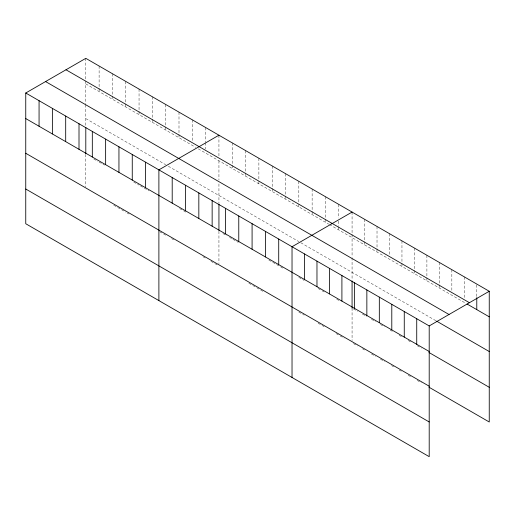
<?xml version="1.0" encoding="UTF-8"?>
<svg xmlns="http://www.w3.org/2000/svg" width="515" height="515" viewBox="0 0 515 515"><rect width="100%" height="100%" fill="white"/><g stroke="black" fill="none" stroke-linecap="round" stroke-linejoin="round"><path stroke-width="0.39" stroke-dasharray="2.58 1.93" d="M85.799 83.9L195.636 147.316M198.301 148.854L328.776 224.18M329.439 224.566L465.695 303.232M85.799 118.605L165.682 164.723M168.341 166.261L298.822 241.593M300.818 242.745L435.902 320.736M93.788 158.974L97.779 161.279M99.112 162.045L104.436 165.122M133.726 182.033L139.05 185.104M140.383 185.876L149.041 190.872M179.658 208.549L186.984 212.779M222.931 233.533L226.922 235.838M229.587 237.376L231.583 238.529M232.915 239.301L238.239 242.372M268.862 260.049L282.844 268.122M298.822 277.347L304.146 280.424M318.128 288.49L324.115 291.954M336.765 299.254L338.761 300.406M353.464 308.897L357.616 311.292M362.47 314.092L366.622 316.493M371.476 319.294L375.628 321.695M380.482 324.495L384.641 326.896M390.177 330.096L392.256 331.293M399.189 335.291L401.958 336.894M408.195 340.492L410.964 342.095M417.202 345.694L421.354 348.095M113.757 205.208L125.737 212.122M127.07 212.895L129.065 214.047M159.689 231.724L165.682 235.188M171.669 238.645L173.671 239.797M202.962 256.708L205.62 258.247M210.95 261.317L218.27 265.547M248.893 283.224L262.875 291.297M298.822 312.051L304.146 315.129M318.128 323.201L324.115 326.658M336.102 333.578L338.761 335.111M340.093 335.883L344.084 338.188M353.464 343.602L357.616 345.996M362.47 348.797L364.549 350M371.476 353.998L375.628 356.399M380.482 359.2L384.641 361.601M391.567 365.599L393.647 366.796M399.189 369.995L401.262 371.199M408.195 375.197L410.964 376.8M417.202 380.398L421.354 382.8M476.781 284.866L476.781 296.852M464.311 276.87L464.311 298.436M451.842 269.667L451.842 291.239M439.366 262.47L439.366 284.035M439.366 284.834L439.366 288.033M426.896 255.266L426.896 280.83M414.427 248.069L414.427 269.635M414.427 270.439L414.427 273.632M401.958 240.872L401.958 262.438M401.958 263.236L401.958 266.435M389.488 233.668L389.488 255.24M377.019 226.471L377.019 248.037M377.019 248.835L377.019 252.035M364.549 219.268L364.549 240.84M364.549 241.638L364.549 244.831M352.073 212.071L352.073 233.636M352.073 234.441L352.073 256.914M352.073 257.687L352.073 280.282M352.073 308.092L352.073 340.486M338.761 204.384L338.761 217.967M338.761 221.16L338.761 225.95M338.761 226.755L338.761 229.948M325.448 196.698L325.448 218.263M325.448 219.062L325.448 222.261M312.135 189.011L312.135 210.577M312.135 211.375L312.135 214.575M298.822 181.325L298.822 203.689M298.822 204.487L298.822 206.888M285.503 173.639L285.503 195.204M285.503 196.003L285.503 199.202M272.19 165.952L272.19 187.518M272.19 188.316L272.19 191.516M258.878 158.266L258.878 180.63M258.878 181.428L258.878 183.829M245.565 150.58L245.565 172.145M245.565 172.943L245.565 176.136M232.252 142.893L232.252 164.459M232.252 165.257L232.252 168.45M218.939 135.207L218.939 156.772M218.939 160.764L218.939 180.044M218.939 183.9L218.939 203.419M218.939 231.229L218.939 263.616M205.62 127.514L205.62 141.895M205.62 142.694L205.62 149.086M192.307 119.828L192.307 140.601M178.995 112.141L178.995 133.713M178.995 134.512L178.995 137.705M165.682 104.455L165.682 126.027M165.682 126.825L165.682 130.018M152.369 96.769L152.369 118.341M152.369 119.139L152.369 122.332M139.05 89.082L139.05 110.654M139.05 111.452L139.05 114.645M125.737 81.396L125.737 102.968M125.737 103.766L125.737 106.959M112.424 73.709L112.424 95.275M112.424 96.08L112.424 99.273M99.112 66.023L99.112 87.589M99.112 88.387L99.112 91.586M85.799 58.337L85.799 103.953M85.799 104.719L85.799 126.548M85.799 154.358L85.799 186.752"/><path stroke-width="0.77" d="M25.75 93.003L429.201 325.937L429.201 456.663L25.75 223.735L25.75 93.003L85.799 58.337L489.25 291.265L489.25 421.997L428.976 387.196M218.939 135.207L158.89 169.873L158.89 300.599M352.073 212.071L292.031 246.737L292.031 377.469M429.201 325.937L489.25 291.265M65.984 69.776L469.435 302.711M467.079 304.03L489.25 316.828M45.565 81.563L449.016 314.498M436.598 321.135L489.25 351.533M25.75 118.566L429.201 351.5M428.976 352.492L489.25 387.293M25.75 153.27L429.201 386.205M25.75 189.024L429.201 421.959M476.781 297.651L476.781 309.631M416.732 318.734L416.732 344.297M404.262 311.536L404.262 337.1M391.793 304.339L391.793 329.896M379.323 297.136L379.323 322.699M366.854 289.939L366.854 315.502M354.378 282.735L354.378 308.298M352.073 281.081L352.073 308.092M341.909 275.538L341.909 301.101M329.439 268.341L329.439 293.898M316.97 261.137L316.97 286.701M304.5 253.94L304.5 279.503M278.718 239.05L278.718 264.613M265.399 231.364L265.399 256.927M252.086 223.677L252.086 249.241M238.773 215.991L238.773 241.554M225.461 208.305L225.461 233.868M218.939 204.21L218.939 230.43M212.148 200.618L212.148 226.182M198.829 192.932L198.829 218.495M185.516 185.245L185.516 210.809M172.203 177.559L172.203 203.122M145.578 162.186L145.578 187.75M132.258 154.5L132.258 180.063M118.946 146.814L118.946 172.37M105.633 139.127L105.633 164.684M92.32 131.441L92.32 156.998M85.799 127.347L85.799 153.567M79.007 123.748L79.007 149.311M65.695 116.062L65.695 141.625M52.376 108.375L52.376 133.939M39.063 100.689L39.063 126.252"/></g></svg>
